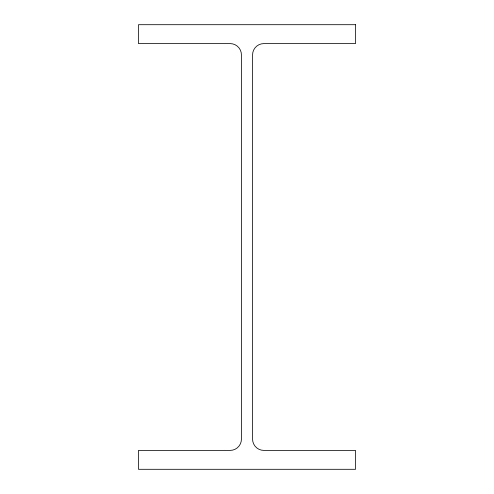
<?xml version="1.0" encoding="UTF-8"?>
<svg xmlns="http://www.w3.org/2000/svg" width="494" height="494" viewBox="0 0 494 494"><rect width="100%" height="100%" fill="white"/><g stroke="black" fill="none" stroke-linecap="round" stroke-linejoin="round"><path stroke-width="0.74" d="M355.526 24.7L138.474 24.7L138.474 43.596L230.148 43.596A11.282 11.282 0 0 1 241.43 54.877L241.43 439.123A11.282 11.282 0 0 1 230.148 450.405L138.474 450.405L138.474 469.3L355.526 469.3L355.526 450.405L263.852 450.405A11.282 11.282 0 0 1 252.57 439.123L252.57 54.877A11.282 11.282 0 0 1 263.852 43.596L355.526 43.596L355.526 24.7"/></g></svg>
